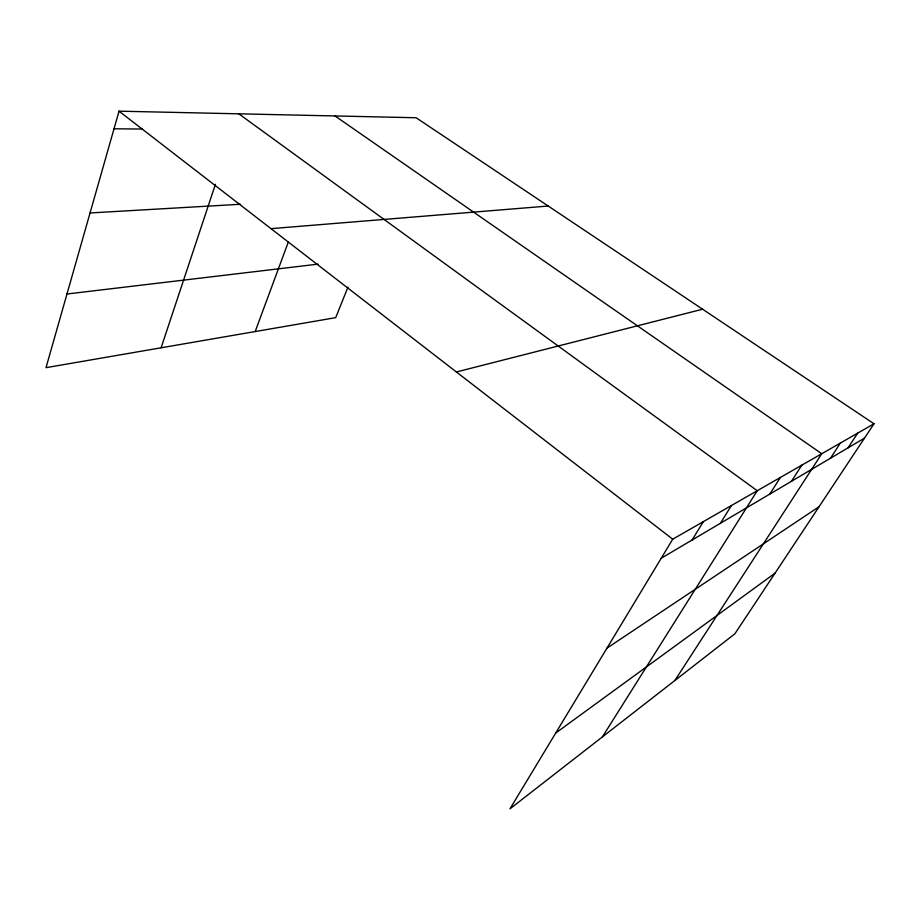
<?xml version="1.0" encoding="UTF-8"?>
<svg xmlns="http://www.w3.org/2000/svg" width="920" height="920" viewBox="0 0 920 920"><rect width="100%" height="100%" fill="white"/><g stroke="black" fill="none" stroke-linecap="round" stroke-linejoin="round"><path stroke-width="1.38" d="M874 423.775L672.716 539.2L509.979 808.829L734.861 633.822L874 423.775L416.127 117.748L119.037 111.17L46 367.666L335.697 317.653L347.978 287.109M161.103 347.794L215.406 184.31M255.185 331.545L288.305 242.086M692.093 540.017L703.363 521.628M720.406 523.284L731.434 505.528M602.37 736.931L757.24 490.728L238.809 113.827M769.798 494.086L780.367 477.468M791.476 481.286L801.814 465.175M674.866 680.512L821.755 453.732L335.006 115.954M830.438 458.252L840.351 443.072M848.021 447.856L857.727 433.113M555.737 733.033L775.031 573.172M606.97 648.14L819.03 506.759M661.204 558.267L864.501 438.127M456.389 371.967L702.592 309.212M66.976 293.998L318.055 264.132M271.009 228.654L548.216 206.034M90.056 212.957L240.43 204.263M114.011 128.811L142.37 129.03M119.037 111.17L672.716 539.2"/></g></svg>
